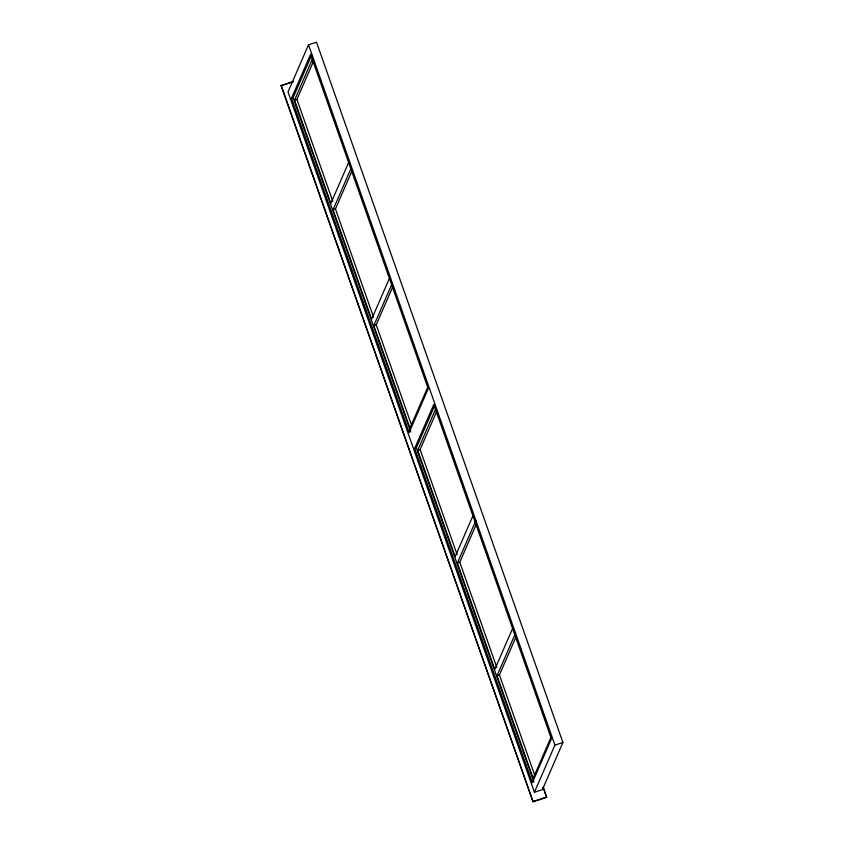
<?xml version="1.0" encoding="UTF-8"?>
<svg xmlns="http://www.w3.org/2000/svg" width="844" height="844" viewBox="0 0 844 844"><rect width="100%" height="100%" fill="white"/><g stroke="black" fill="none" stroke-linecap="round" stroke-linejoin="round"><path stroke-width="1.27" d="M543.272 787.104L546.627 797.38L533.049 801.8L281.094 85.708L293.575 81.351M308.524 44.795L288.015 91.975L534.41 792.263L542.397 789.667L562.906 742.488L316.511 42.2L308.524 44.795L554.919 745.083L534.41 792.263M291.528 98.189L310.571 54.385L428.214 388.725L409.161 432.529L291.528 98.189L293.121 97.672L311.658 55.05M348.794 162.111L330.848 203.383L294.524 100.162L312.48 58.88M332.81 201.368L296.919 99.381L313.335 61.644M389.569 277.982L371.613 319.254L333.074 209.713L351.02 168.431M373.575 317.249L335.469 208.932L352.391 170.013M428.404 385.719L409.941 428.172L373.839 325.584L391.795 284.301M411.471 424.922L376.234 324.803L392.65 287.055M414.721 448.333L433.774 404.529L551.406 738.859L532.364 782.673L414.721 448.333L416.324 447.816L434.85 405.194M473.104 515.41L455.159 556.692L417.727 450.306L435.673 409.023M457.121 554.677L420.122 449.525L436.538 411.788M512.762 628.115L494.816 669.397L457.385 563.011L475.847 520.558M496.778 667.382L459.78 562.231L476.195 524.493M551.607 735.852L533.144 778.316L497.042 675.727L515.505 633.264M534.663 775.066L499.437 674.947L516.359 636.028M533.049 801.8L281.231 85.371M281.094 85.708L293.438 81.689M294.524 100.162L296.919 99.381M333.074 209.713L335.469 208.932M373.839 325.584L376.234 324.803M417.727 450.306L420.122 449.525M457.385 563.011L459.78 562.231M497.042 675.727L499.437 674.947M554.919 745.083L562.906 742.488M533.197 801.462L546.775 797.042M543.125 787.441L546.195 796.145M293.121 97.672L410.764 432.012M416.324 447.816L533.957 782.156"/></g></svg>
